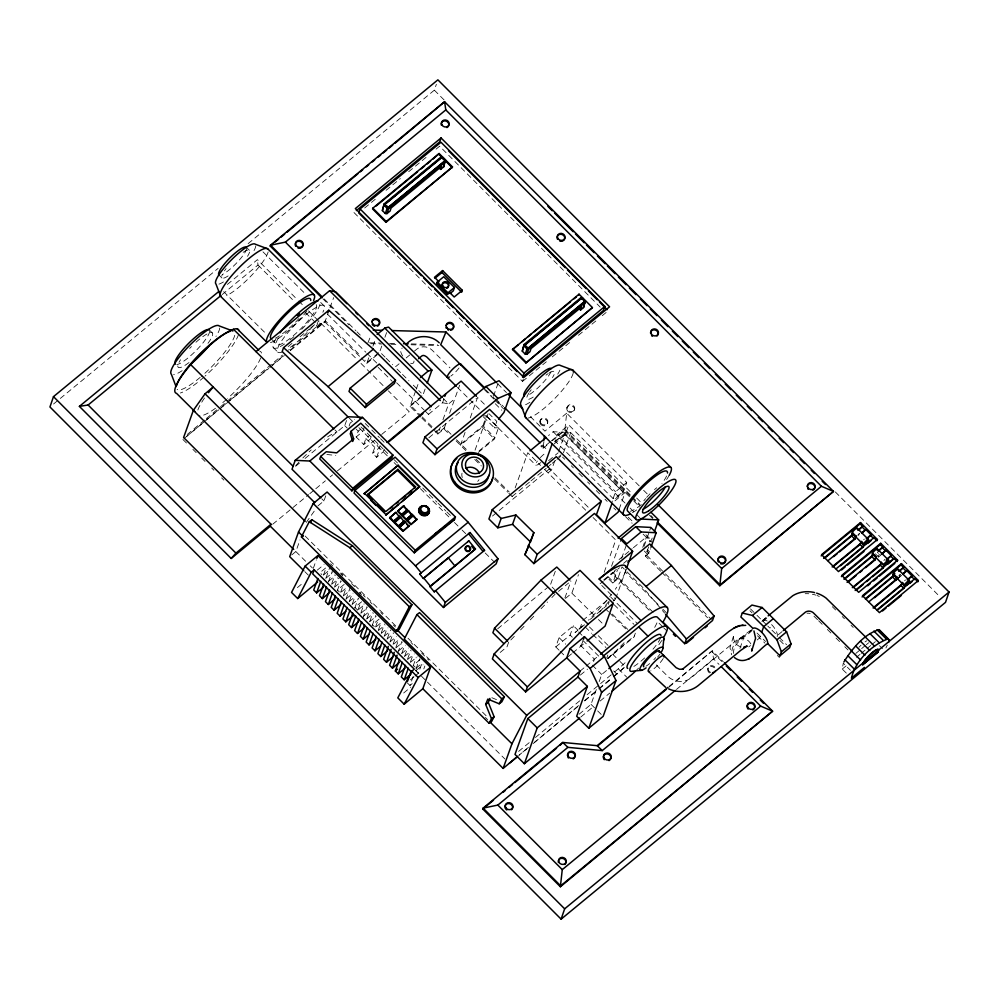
<?xml version="1.0" encoding="UTF-8"?>
<svg xmlns="http://www.w3.org/2000/svg" width="999" height="999" viewBox="0 0 999 999"><rect width="100%" height="100%" fill="white"/><g stroke="black" fill="none" stroke-linecap="round" stroke-linejoin="round"><path stroke-width="0.75" stroke-dasharray="5 3.75" d="M543.906 441.546L543.031 448.364L540.846 446.178M639.235 485.889L566.683 413.186L564.797 430.419L549.9 442.694M777.21 636.613L777.397 635.114A11.076 4.508 50.4 0 0 773.176 626.336L771.253 624.2L769.929 628.184M846.328 673.114L842.257 669.068L843.281 663.186L850.411 670.267M319.318 324.875L318.856 326.211L316.621 322.202L321.578 323.938L318.219 325.324L288.449 350.137M248.152 243.619L434.353 90.172L436.376 84.266M353.983 212.537L522.514 381.406L523.414 378.758M539.997 421.141L540.309 420.242M547.39 423.526L547.702 422.614M566.933 407.854L567.245 406.955M574.238 410.139A3.884 3.472 18.9 0 0 570.991 404.632A3.884 3.472 18.9 0 0 567.582 409.64A3.884 3.472 18.9 0 0 574.238 410.139L574.637 409.328M668.831 687.275L712.324 650.786L723.288 661.763M707.866 668.855L708.179 667.944M858.628 535.452L859.34 533.379M875.324 553.796L878.546 557.017L879.457 554.358L877.309 552.21M884.789 559.365L884.527 559.84A3.571 0.774 -44.9 0 1 883.89 560.514M899.437 577.497L900.274 574.425L896.79 577.285M290.322 350.599L324.925 321.953L327.934 313.549M330.007 307.754L333.641 297.615M291.745 554.944L295.854 551.548L300.025 539.897M361.251 357.992L366.745 363.449L369.268 356.431M372.939 346.166L375.037 340.309M305.07 458.441L344.717 425.624L346.541 420.542M349.113 426.061L350.149 423.151L354.558 419.505M317.969 505.856L323.938 500.924L325.749 495.841M381.793 346.016L379.707 351.835L385.127 357.217M384.927 337.275L387.013 331.443M371.216 436.638L370.354 439.036L363.748 444.505L356.156 436.975L358.229 431.181L362.637 427.522M313.274 568.419L316.346 559.84M364.323 427.147L362.774 431.506L356.156 436.975M363.748 444.505L365.884 438.511L369.193 435.776M323.439 575.199L326.024 567.969M326.049 577.784L330.194 566.233M384.165 449.263L383.254 451.823L376.635 457.305L372.627 453.321L374.775 447.34L378.084 444.592M328.409 582.092L333.067 569.08M380.107 445.454L379.245 447.852L372.627 453.321M376.635 457.305L379.82 448.414M331.805 583.503L334.915 574.837M334.69 586.363L337.787 577.684M337.25 590.859L340.871 580.744M340.647 592.27L343.231 585.039M420.766 417.058L410.077 406.456L415.746 390.634M416.271 389.173L419.942 378.908M343.531 595.129L346.116 587.899M345.891 599.425L350.537 586.425M425.124 389.011L423.039 394.842L418.706 390.534M349.488 601.048L352.073 593.818M352.36 603.896L354.945 596.678M354.732 608.204L358.354 598.089M358.866 596.64L360.414 592.307M358.117 609.615L360.701 602.385M425.199 411.113L428.484 414.385L430.319 409.253M361.001 612.474L364.111 603.796M362.849 618.219L366.983 606.655M428.484 414.385L442.545 402.747L443.906 398.938M366.958 618.381L369.543 611.163M369.842 621.241L372.939 612.562M421.84 418.106L437.862 434.016L440.347 427.06M442.944 419.817L448.638 403.883L454.795 398.788M372.202 625.536L375.824 615.421M437.862 434.016L444.006 428.921L446.516 421.928M449.612 413.249L459.652 385.202M375.599 626.947L378.184 619.73M378.471 629.807L381.069 622.589M381.356 632.667L384.453 623.988M384.44 635.726L387.025 628.496M387.312 638.573L390.422 629.907M390.197 641.433L393.294 632.767M465.072 432.405L460.477 445.254L482.417 427.097L486.451 415.809L482.38 415.896M470.279 417.844L477.572 397.452L485.239 405.07M393.069 644.293L395.654 637.062M395.954 647.152L398.539 639.922M397.789 652.896L401.935 641.333M493.469 396.216L498.002 383.541M401.91 653.059L404.495 645.841M475.037 450.187L488.061 413.786M404.782 655.918L407.367 648.688M407.667 658.778L410.776 650.099M410.552 661.625L413.136 654.407M413.111 666.133L416.208 657.467M478.296 452.435L494.468 439.048L498.501 427.772L486.451 415.809M407.068 682.629L409.952 685.476L413.574 675.361M415.984 668.993L419.605 658.878M414.972 676.098L418.356 673.289L421.978 663.174M423.813 668.918L424.85 666.033M508.803 493.219L512.112 496.491L512.537 495.292M515.159 487.949L527.772 452.734L540.596 465.459M555.132 441.046L565.297 434.602L623.276 492.132L613.111 498.563L555.132 441.046L557.579 434.203L568.756 424.962L626.723 482.492L623.226 492.257L612.05 501.51M492.482 516.046L549.512 468.843L548.076 472.877L551.51 470.042L554.857 460.676M558.691 451.361L565.272 432.967L629.445 496.665M554.083 443.981L565.247 434.74L568.756 424.962M563.436 452.859L570.691 432.604L553.146 431.73L548.526 435.539M508.666 642.207L507.03 646.79L498.026 654.245M555.282 571.266L550.287 585.252L554.632 589.572M564.922 597.889L570.928 581.093M565.484 598.401L571.853 593.131L578.471 574.637M559.065 650.187L555.769 646.915L559.09 637.637L573.438 625.749L577.834 630.119M613.111 498.563L615.559 491.733L626.723 482.492M555.769 646.915L570.117 635.039L573.438 625.749M619.093 509.378L625.162 492.407L613.236 502.285M579.72 629.083L582.317 621.84M613.136 601.086L615.521 599.113L600.087 583.791L600.524 582.592M604.195 572.315L615.746 540.034L593.019 517.482M581.118 645.953L583.491 639.323M611.538 566.233L621.465 538.473M653.084 612.3L612.812 572.34L612.35 573.651L649.35 610.364M618.169 577.647L613.224 581.768L607.879 576.46L607.417 577.722L612.774 583.041L617.407 570.079M621.59 558.391L626.823 543.781M608.254 604.432L609.24 601.673M626.236 569.168L615.958 597.902L613.623 599.85M593.606 661.588L594.467 659.19L578.921 643.768M642.732 547.402L646.515 536.85L651.872 542.157M644.068 546.291L649.263 531.78M649.775 530.319L650.824 527.422M606.793 657.904L607.829 655.007M579.07 714.248L591.033 704.345L597.14 687.287M599.175 681.605L601.723 674.487L607.654 669.58M660.664 571.203L645.379 556.043L648.763 546.578M649.313 541.92L651.423 540.172L652.971 535.826M645.379 556.043L648.863 553.171L650.461 548.701M635.339 633.191L633.953 637.075L608.279 658.316M739.947 648.376L742.919 640.072A16.871 3.621 -45.2 0 0 733.653 642.594L691.083 677.834A16.896 15.01 19.7 0 1 667.469 676.048L655.756 664.422M760.264 636.238L759.665 637.911L756.218 640.759M779.957 655.781L779.357 657.454L777.322 655.431M498.501 427.772L494.418 427.847L496.828 421.428L489.16 413.811M367.932 342.769L370.854 335.726M885.926 647.939L887.287 645.129M306.281 522.415L315.272 509.677M761.862 621.378L767.195 616.558M859.252 533.628L859.065 533.853A3.571 0.774 -44.9 0 1 857.766 535.152M879.457 554.358L879.27 554.582A3.571 0.774 -44.9 0 1 877.959 555.881M900.186 574.675L899.999 574.9A3.571 0.774 -44.9 0 1 899.362 575.574M905.431 579.932L905.256 580.157A3.571 0.774 -44.9 0 1 904.619 580.831M295.841 465.596L298.838 462.225M510.826 639.972L515.147 635.514M520.541 629.932L525.949 624.35M530.269 619.88L535.664 614.298M541.058 608.716L547.539 602.022M551.86 597.552L555.094 594.205M619.967 661.438L625.249 666.683L613.361 677.185M607.941 658.366L615.484 651.36A63.087 13.524 -45.2 0 0 626.361 640.259M614.76 671.827L622.602 665.072A49.238 10.552 -45.2 0 0 626.972 660.951M782.092 631.568L777.347 635.539L767.769 626.036M187.213 434.49L205.082 419.605M206.269 418.618L219.368 407.704M220.567 406.705L282.492 355.095M186.501 436.513L205.557 420.629M206.743 419.63L221.041 407.717M222.24 406.73L228.197 401.76M229.383 400.774L271.079 366.021M272.265 365.035L282.992 356.094M290.135 350.137L325.349 320.804L360.564 355.744M378.571 352.797L367.17 362.3L364.96 360.115M421.903 395.791L410.502 405.294L421.178 415.896M460.901 444.056L482.917 425.711L494.955 437.662L478.746 451.173M558.703 456.805L561.076 454.832M603.671 579.957L612.812 572.34M614.01 571.341L616.408 569.343M623.588 563.361L627.172 560.364M590.322 619.268L606.63 605.669M607.317 658.478L634.353 635.951M528.409 747.389L518.843 755.369L528.421 747.489M534.39 742.407L578.621 705.544M584.602 700.561L597.752 689.61M598.95 688.611L612.1 677.647M613.299 676.648L625.249 666.683M752.684 628.721C746.503 636.638 731.305 640.621 731.892 652.734M762.362 620.679L767.02 616.808M288.124 346.603L294.081 341.67M300.037 336.75L309.553 328.871M310.751 327.884L319.081 320.979M184.116 438.499L203.209 422.702M204.408 421.715L218.719 409.865M219.917 408.878L268.843 368.381M270.042 367.395L284.353 355.532M366.745 363.449L378.122 354.046M395.579 366.708L399.113 363.786M406.193 357.929L409.727 354.995M414.448 351.086L416.808 349.138A11.064 9.828 19.7 0 1 432.267 350.299L449.962 367.869M295.604 466.283L300.337 462.362M410.077 406.456L421.453 397.04M428.846 437.799L476.386 398.439M317.257 570.142L324.076 564.51M297.377 587.612L302.048 583.753M325.587 568.006L319.942 572.677L321.865 574.575M323.951 574.6L331.843 568.056M325.699 578.384L332.467 572.789M328.584 581.243L335.352 575.636M331.668 584.303L340.684 576.835M334.54 587.15L341.308 581.555M344.193 584.415L337.425 590.009L339.335 591.92M341.421 591.932L345.941 588.199M343.381 595.928L350.149 590.322M346.253 598.776L353.022 593.181M349.138 601.635L354.782 596.977M352.01 604.495L358.778 598.888M554.532 441.858L565.272 432.967M361.663 601.748L354.895 607.355L357.767 610.202M358.903 609.278L364.535 604.607M360.851 613.261L367.62 607.667M548.638 460.676L558.179 452.772M363.736 616.121L370.504 610.514M512.112 496.491L529.807 481.843M530.993 480.869L546.341 468.169M547.514 467.182L551.061 464.26M552.235 463.274L555.781 460.352M556.955 459.365L561.675 455.469M366.608 618.98L373.376 613.374M369.493 621.84L376.261 616.233M379.133 619.093L372.365 624.687L374.288 626.598M376.373 626.61L382.018 621.952M378.334 630.606L385.102 624.999M381.206 633.466L387.974 627.859M384.091 636.326L390.859 630.719M386.963 639.173L393.731 633.578M389.847 642.032L396.615 636.438M393.843 643.955L399.488 639.285M395.804 647.951L402.572 642.345M398.676 650.799L405.444 645.204M401.561 653.658L408.329 648.064M404.433 656.518L411.201 650.911M407.517 659.577L414.285 653.97M410.402 662.424L417.17 656.83M420.042 659.69L413.274 665.284L415.197 667.195M416.158 668.144L421.79 663.473M416.221 670.404L423.039 664.772M410.452 679.832L413.836 677.022M409.952 685.476L412.2 683.616M403.683 692.994L410.739 687.15M497.677 628.796L547.889 587.237M558.491 591.396L568.668 582.966M619.068 559.565L623.838 555.619M625.037 554.62L632.192 548.701M633.391 547.714L646.515 536.85M600.087 583.791L603.234 581.193M604.283 580.332L619.505 567.719M612.774 583.041L617.694 578.958L622.027 566.858L643.743 588.399L664.597 613.086M582.829 620.391L607.33 600.112M584.565 624.737L575.037 632.629L583.329 625.087L591.608 633.304M567.956 656.842L571.553 653.87M572.739 652.884L585.913 641.982M580.107 671.078L584.89 667.107M586.088 666.121L599.238 655.232M580.357 675.074L587.537 669.13M518.593 751.423L529.42 742.469M535.427 737.487L581.106 699.687M587.112 694.717L613.561 672.827M533.216 743.531L578.671 705.906M584.652 700.961L597.814 690.059M599.013 689.073L612.175 678.184M580.881 716.97L594.105 706.018M600.112 701.048L609.727 693.094M750.661 630.244L738.074 639.76L741.083 638.286L739.672 638.885M752.097 630.406C745.941 637.125 732.642 642.32 733.641 653.383M762.886 621.465L768.681 616.67M855.806 653.433L860.476 649.55M861.65 648.588L865.159 645.679M866.333 644.717L868.668 642.769M842.257 669.068L846.99 665.147M856.455 657.317L860.002 654.37M861.188 653.396L865.921 649.475M867.107 648.501L870.653 645.554M871.84 644.58L875.386 641.645M53.559 403.996L218.119 268.369M227.347 284.44L257.417 259.653L297.652 299.962M222.103 294.58L257.992 265.01L257.417 259.653M364.66 208.004L377.759 197.215M386.076 190.347L400.362 178.584M408.691 171.716L427.722 156.031M436.051 149.163L439.622 146.216L600.187 307.105M272.702 524.238L308.629 494.63M309.827 493.643L314.61 489.697M315.809 488.711L325.387 480.819M330.182 476.873L332.58 474.9M337.362 470.941L374.475 440.359M381.668 434.44L409.203 411.738L388.399 390.884M522.514 381.406L546.316 361.788M552.272 356.88L570.129 342.17M578.458 335.302L597.502 319.605M602.272 315.672L608.216 310.776M566.683 413.186L544.917 431.131L528.421 414.61M550.199 441.833L543.319 447.502L541.133 445.317M551.348 440.896L565.097 429.558L631.043 495.654M543.031 448.364L548.751 443.643M669.143 686.363L712.324 650.786L713.523 658.89L719.005 664.385M676.435 689.46L713.523 658.89M878.546 557.017L880.931 555.057M899.275 577.335L901.66 575.374M739.135 638.973C744.218 637.35 749.862 639.984 751.847 646.266M369.48 342.819L380.319 343.094M389.61 343.344L397.352 343.544M411.288 343.906L437.612 344.605M370.729 343.718L381.568 344.006M390.859 344.243L397.053 344.405M410.989 344.767L438.861 345.504M326.873 454.495L335.801 455.444M442.545 402.747L448.638 403.883L443.106 398.389M741.183 646.952C735.689 645.729 732.217 639.397 733.903 634.777L729.982 647.614L731.605 654.795M491.858 697.714L498.976 700.636M879.457 645.691L882.517 648.726M832.317 606.693L835.626 609.977M842.232 616.533L844.43 618.718M851.048 625.287L853.246 627.472M817.544 619.717L812.324 614.647A6.194 5.495 19.7 0 0 811.663 614.198M818.631 620.804L822.976 625.124M827.334 629.445L831.692 633.766M836.038 638.086L840.396 642.407M844.754 646.728L848.014 649.962M750.536 608.94L755.918 614.273M756.992 615.347L766.683 624.962M779.395 637.574L786.563 644.68M570.691 432.604L632.28 493.718M636.675 498.076L642.17 503.533M749.912 610.689L752.06 612.824M779.794 640.347L784.902 645.416M633.741 500.911L640.159 507.292M565.247 434.74L623.226 492.257M557.579 434.203L615.559 491.733M757.017 633.016L765.571 641.508M553.146 431.73L625.724 503.746M630.119 508.116L641.121 519.03M757.504 635.764L764.959 643.169M628.321 517.245L632.729 521.615M645.916 534.715L651.423 540.172M625.549 516.683L632.142 523.239M643.144 534.153L650.836 541.783M562.537 457.092L564.722 459.253M571.253 465.746L573.426 467.907M578.871 473.301L583.229 477.622M587.587 481.955L589.76 484.115M596.303 490.596L599.562 493.843M605.007 499.238L607.192 501.398M613.723 507.892L615.896 510.052M495.841 398.963L503.583 406.643M542.245 445.005L546.665 449.388M647.277 549.487L649.412 551.61L645.928 554.52L711.4 619.48M646.715 551.048L648.863 553.171M644.318 551.073L647.539 554.27M495.242 403.708L501.81 410.227M661.75 572.29L707.579 617.769M547.202 465.771L551.51 470.042M547.34 466.683L588.985 508.004M544.867 469.705L586.45 510.951M457.417 387.4L468.469 398.364M469.567 399.463L479.508 409.328M486.138 415.909L535.851 465.234M483.466 416.983L494.418 427.847M482.417 427.097L494.468 439.048M625.936 569.455A47.59 10.202 -45.2 0 1 625.262 571.915L661.663 608.029M662.762 609.128L667.17 613.511M662.649 626.76L657.429 621.578A49.238 10.552 -45.2 0 1 654.52 627.659M663.698 627.797L666.82 630.906M386.213 358.291L392.707 364.735M397.04 369.043L401.373 373.339M402.46 374.413L408.966 380.869M413.299 385.164L417.632 389.46M324.25 305.969L319.905 301.661A32.78 7.03 -45.2 0 1 300.025 331.006M451.024 434.253L444.443 427.709L438.274 432.854L436.138 430.731M456.518 439.697L467.482 450.574M476.248 459.278L479.557 462.549M494.942 477.834L509.24 492.007M444.006 428.921L449.5 434.365M456.081 440.896L465.946 450.686M474.725 459.39L481.318 465.946M494.517 479.033L507.704 492.132M327.41 314.086L365.871 352.247M366.97 353.334L376.848 363.149M396.628 382.767L424.1 410.027M262.987 251.86L305.856 294.393M610.839 597.215L637.312 623.488M378.122 367.332L392.22 381.318M614.148 604.682L634.003 624.387M422.252 416.958L435.064 429.67M324.925 321.953L360.152 356.905M246.303 247.252L249.338 250.262M612.287 614.06L627.734 629.382M606.368 609.702L608.578 611.888M609.677 612.986L627.335 630.506M571.853 593.131L594.018 615.109M598.438 619.517L602.872 623.913M589.46 626.96L593.868 631.343M598.276 635.714L610.414 647.764M592.707 634.39L605.956 647.539M612.574 654.108L618.918 660.401M618.369 668.843L626.71 677.135M218.893 274.975L221.928 277.984M578.683 631.98L581.992 635.264M365.234 423.514L370.704 428.946M371.79 430.032L379.445 437.624M380.544 438.711L384.915 443.044M582.754 640.284L599.3 656.705M613.648 670.941L616.957 674.225M360.964 426.898L373.151 438.986M374.263 440.084L383.117 448.876M384.228 449.975L389.772 455.469M394.193 459.727L397.49 462.987M422.702 488.012L428.184 493.444M429.283 494.542L436.95 502.147M438.049 503.246L445.729 510.851M446.828 511.95L452.31 517.382M570.117 635.039L572.315 637.225M223.664 291.646L266.521 334.178M271.903 339.523L276.873 344.455M349.2 418.032L353.596 422.39M358.903 427.659L388.599 457.117M394.093 462.574L396.278 464.747M420.429 488.711L450.074 518.119M454.47 522.477L461.051 529.02M462.15 530.107L467.632 535.551M485.202 552.984L495.079 562.787M365.884 438.511L374.775 447.34M356.206 429.17L358.229 431.181M273.177 347.465L277.522 351.773M592.32 665.172L601.723 674.487M559.09 637.637L565.684 644.18M344.717 425.624L347.24 428.121M560.164 651.286L565.659 656.743M334.815 429.832L337.013 432.005A44.593 9.565 -45.2 0 0 324.4 439.11M591.033 704.345L596.54 709.814M597.652 710.901L603.159 716.37M209.241 329.87L212.275 332.879M321.728 498.738L323.938 500.924M305.132 536.051L395.866 626.073M407.992 638.211L488.436 718.031M340.884 572.927L342.944 574.962M351.573 583.528L354.657 586.588M363.299 595.154L365.209 597.065M370.08 601.898L372.127 603.933M380.769 612.499L382.692 614.41M393.444 625.074L395.367 626.985M410.914 642.419L412.837 644.33M421.678 653.096L424.563 655.956M427.435 658.803L428.708 660.077M330.582 563.823L332.804 566.008M340.547 573.701L342.757 575.886M359.34 592.357L361.551 594.542M485.414 717.444L487.624 719.642M182.917 439.498L187.35 443.881M192.882 449.375L196.191 452.659M201.723 458.154L205.045 461.451M211.688 468.032L213.898 470.229M221.641 477.909L223.851 480.107M295.854 551.548L305.806 561.426M310.227 565.821L312.437 568.006M415.284 670.067L426.348 681.031M427.447 682.13L504.857 758.953M415.472 670.429L418.356 673.289M304.807 571.64L310.202 576.985M434.353 90.172L444.268 100.1M835.351 491.97L940.009 596.84M643.631 490.297L649.125 495.804M632.142 496.753L639.847 504.458M650.836 515.472L653.034 517.682M564.797 430.419L630.756 496.515M631.855 497.614L639.547 505.319M649.437 515.234L652.734 518.543M497.639 383.766L506.431 392.582M485.464 389.523L492.007 396.091M493.106 397.19L496.378 400.462M497.477 401.561L502.934 407.03M484.078 389.298L493.906 399.138M494.992 400.237L503.721 408.991M712.012 651.685L722.976 662.662M324.151 298.913L355.894 330.719M356.98 331.805L360.264 335.102M322.764 298.676L349.026 325M298.738 301.061L303.097 305.419M308.529 310.864L356.631 359.053M361.014 363.449L387.3 389.785M257.992 265.01L294.767 301.86M305.582 312.699L318.219 325.324L317.545 327.297L316.221 324.925M660.601 637.812A23.601 5.057 -45.2 0 1 651.098 651.36M644.642 657.916A23.601 5.057 -45.2 0 1 632.442 667.245M549.138 373.002A19.356 4.146 -45.2 0 1 552.472 377.597M533.216 397.065A19.356 4.146 -45.2 0 1 528.896 393.094M529.582 392.045A19.356 4.146 -45.2 0 1 531.218 389.797M545.978 375.162A19.356 4.146 -45.2 0 1 548.139 373.626M643.806 500.836A18.407 3.946 -45.2 0 1 645.641 498.576M646.64 497.415A18.407 3.946 -45.2 0 1 652.472 491.433M654.482 489.622A18.407 3.946 -45.2 0 1 656.743 487.749M479.021 479.67A9.178 8.154 19.7 0 1 477.697 481.368M462.3 477.51A9.178 8.154 19.7 0 1 462 473.226M540.884 462.525A9.466 2.035 -45.2 0 1 537.337 461.126M540.322 457.604A9.466 2.035 -45.2 0 1 546.977 452.097M260.677 357.942A44.593 9.565 -45.2 0 1 227.647 398.389M226.598 399.325A44.593 9.565 -45.2 0 1 219.98 404.87M215.509 408.254A44.593 9.565 -45.2 0 1 199.113 415.734M197.864 410.027A44.593 9.565 -45.2 0 1 205.082 397.215M259.777 351.236A44.593 9.565 -45.2 0 1 261.501 353.059M282.392 351.923A32.78 7.03 -45.2 0 1 297.402 322.427A32.78 7.03 -45.2 0 1 322.852 312.262M313.037 326.061A32.78 7.03 -45.2 0 1 288.886 348.289M661.713 640.559A49.238 10.552 -45.2 0 1 657.579 646.465M638.536 668.144A49.238 10.552 -45.2 0 1 636.375 670.267M655.694 657.617A11.076 2.373 -45.2 0 1 653.808 659.715M649.675 663.573A11.076 2.373 -45.2 0 1 646.016 666.158M663.224 658.503A11.076 2.373 -45.2 0 1 650.761 670.878M659.889 654.183A15.984 3.422 -45.2 0 1 657.592 657.092M299.001 318.469A27.972 5.994 -45.2 0 1 295.005 322.702M292.932 324.762A27.972 5.994 -45.2 0 1 275.761 337.899M316.208 304.67A27.972 5.994 -45.2 0 1 293.107 335.914A27.972 5.994 -45.2 0 1 279.508 335.751M268.132 251.935A33.454 7.18 -45.2 0 1 251.548 275.399A33.454 7.18 -45.2 0 1 226.486 295.667M255.769 245.954A27.972 5.994 -45.2 0 1 252.66 252.922M223.414 281.968A27.972 5.994 -45.2 0 1 218.669 284.203M234.753 335.289A40.659 8.716 -45.2 0 1 201.236 376.486M200.15 377.41A40.659 8.716 -45.2 0 1 177.11 389.348M762.562 620.391A11.076 4.508 50.4 0 1 767.182 621.028M219.73 328.022A33.991 7.293 -45.2 0 1 215.959 336.476M182.168 370.666A33.991 7.293 -45.2 0 1 173.576 374.712M306.93 310.951A33.454 7.18 -45.2 0 1 269.231 342.882M293.856 336.713A32.78 7.03 -45.2 0 1 289.023 340.709M284.54 343.981A32.78 7.03 -45.2 0 1 276.686 337.525M243.144 252.322A19.493 4.183 -45.2 0 1 247.502 256.318M228.122 275.924A19.493 4.183 -45.2 0 1 222.228 274.713M224.463 270.866A19.493 4.183 -45.2 0 1 226.111 268.606M413.998 361.014A9.466 3.846 50.4 0 1 409.303 362.612M402.734 356.106A9.466 3.846 50.4 0 1 402.31 348.102M195.966 342.245A24.188 5.182 -45.2 0 1 211.426 332.542A24.188 5.182 -45.2 0 1 207.892 343.444M188.998 362.562A24.188 5.182 -45.2 0 1 180.532 359.765M189.685 348.389A24.188 5.182 -45.2 0 1 191.433 346.578M750.474 645.504A19.193 4.121 -45.2 0 1 748.738 646.902M550.961 371.828A19.356 4.146 -45.2 0 1 527.397 395.666M238.499 334.59A44.593 9.565 -45.2 0 1 205.12 376.036M204.071 376.973A44.593 9.565 -45.2 0 1 180.369 393.007M302.859 457.954A44.593 9.565 -45.2 0 1 311.201 449.925M573.176 373.164A33.454 7.18 -45.2 0 1 553.533 399.75A33.454 7.18 -45.2 0 1 527.909 418.106M669.23 475.274A33.454 7.18 -45.2 0 1 665.446 481.143M636.65 509.94A33.454 7.18 -45.2 0 1 631.905 513.024M666.583 475.999A27.972 5.994 -45.2 0 1 661.95 483.516M641.346 504.657A27.972 5.994 -45.2 0 1 630.369 511.276M559.927 370.154A27.972 5.994 -45.2 0 1 557.717 374.15M529.907 402.285A27.972 5.994 -45.2 0 1 522.827 405.619M459.016 367.994A9.466 2.035 -45.2 0 1 450.824 376.111M209.653 331.368A24.188 5.182 -45.2 0 1 196.054 350.587A24.188 5.182 -45.2 0 1 176.786 364.61M625.262 571.915A63.087 13.524 -45.2 0 1 615.309 589.26M611.388 594.517A63.087 13.524 -45.2 0 1 609.69 596.69M607.005 599.987A63.087 13.524 -45.2 0 1 588.461 620.179M608.666 601.635A63.087 13.524 -45.2 0 1 598.776 612.887M858.965 647.277A11.076 2.373 -45.2 0 1 861.013 645.242M865.047 641.907A11.076 2.373 -45.2 0 1 866.757 640.821M246.641 248.464A19.493 4.183 -45.2 0 1 237.45 262.113A19.493 4.183 -45.2 0 1 222.278 274.525M805.182 593.706A27.86 24.738 19.7 0 1 808.778 593.756M812.362 594.243A27.86 24.738 19.7 0 1 815.883 595.142M817.045 595.541A27.86 24.738 19.7 0 1 819.292 596.453M807.03 613.286A6.194 5.495 19.7 0 1 810.201 613.523M710.838 672.452A3.884 3.472 18.9 0 1 709.203 666.458A3.884 3.472 18.9 0 1 715.609 668.518M709.602 672.939A3.884 3.472 18.9 0 1 708.553 667.682A3.884 3.472 18.9 0 1 714.322 667.769M864.322 539.11A3.571 0.774 -44.9 0 1 863.685 539.785M540.646 422.927A3.884 3.472 18.9 0 0 547.302 423.439A3.884 3.472 18.9 0 0 544.055 417.919A3.884 3.472 18.9 0 0 540.646 422.927M540.334 423.838A3.884 3.472 18.9 0 0 546.99 424.338A3.884 3.472 18.9 0 0 543.743 418.831A3.884 3.472 18.9 0 0 540.334 423.838M567.27 410.552A3.884 3.472 18.9 0 0 573.926 411.051A3.884 3.472 18.9 0 0 570.679 405.544A3.884 3.472 18.9 0 0 567.27 410.552"/><path stroke-width="1.5" d="M440.621 169.393L441.695 166.259L391.133 207.942L390.06 211.076L386.95 213.624L385.339 213.511L382.38 210.539L384.178 203.858L440.909 157.118L442.644 157.243L445.492 160.102L443.681 166.883L440.621 169.393L438.798 167.57M382.38 210.539L384.178 203.858M385.139 205.045L385.264 203.971L441.408 157.705L444.617 160.065L444.493 161.239L388.349 207.505L385.139 205.045L388.461 207.18L444.493 161.239M443.681 166.883L443.706 165.297M578.721 308.216L580.544 310.04L581.618 306.893L531.043 348.576L529.97 351.71L526.873 354.27L525.249 354.146L522.29 351.173L524.1 344.505L580.819 297.752L582.554 297.889M522.29 351.173L524.1 344.505M525.049 345.679L525.174 344.618L581.331 298.339L584.54 300.699L584.415 301.873L528.259 348.151L525.049 345.679L525.174 344.618M580.544 310.04L583.591 307.517L583.616 305.944M584.415 301.873L584.54 300.699M583.591 307.517L585.402 300.736L584.065 304.633M752.085 648.813L751.673 651.098L755.594 638.274L753.958 630.968M544.043 440.059L544.48 435.601M560.377 886.737L772.614 711.188L760.651 706.118L562.262 869.63L560.377 886.737L482.804 809.015L483.116 808.116L562.799 742.444L597.177 745.679L602.26 750.586L675.237 690.446M719.792 585.726L833.491 491.408L821.428 486.288L721.678 568.493L719.792 585.726L657.142 522.952M662.899 648.001L663.848 638.411M767.694 643.618L767.756 643.094A11.076 4.508 50.4 0 0 763.548 634.315L761.613 632.18A11.076 4.508 50.4 0 0 752.934 628.371L740.871 616.995L742.294 613.024L751.935 605.044L762.1 607.492L786.613 631.818L791.021 643.843L789.622 647.727L779.957 655.781L767.694 643.618C758.503 649.55 747.115 667.532 734.477 657.592M863.411 662.412L862.749 664.585L878.034 652.06L878.158 649.325A11.076 2.373 -45.2 0 0 871.24 653.396A11.076 2.373 -45.2 0 0 863.473 662.3L862.824 664.66L878.034 652.072L878.708 650.024A11.076 2.373 -45.2 0 0 871.428 653.583A11.076 2.373 -45.2 0 0 862.949 663.948L862.824 664.66M888.648 642.332L889.06 639.959L888.223 638.773L879.045 629.67C863.698 634.29 852.135 648.801 843.83 662.05M53.484 396.64L49.95 406.968L561.113 919.155L945.516 602.36L949.05 592.032L437.887 79.845L53.484 396.64L564.647 908.828L561.113 919.155M321.666 297.577L270.23 246.041L270.529 245.18L444.592 101.736L833.491 491.408L720.092 584.865L657.429 522.09M604.845 306.443L523.938 373.127L522.577 377.085L603.483 310.414L604.845 306.443L440.984 142.258L360.077 208.941L358.716 212.899L410.402 264.698M372.839 208.142L372.59 208.891L385.976 222.315L452.51 166.945L439.123 153.521L372.839 208.142L386.238 221.566L385.976 222.315M218.931 291.383L79.396 406.381L231.181 558.466L270.317 526.211L270.991 524.225L183.604 437.512L193.344 410.364L205.045 393.793L213.249 387.013L211.338 389.16A44.593 9.565 -45.2 0 0 208.491 392.682M385.264 203.971L441.408 157.705M385.339 213.511L387.113 208.304L384.153 205.344M386.95 213.624L388.736 208.429L445.467 161.676M441.046 137.937L355.344 208.579L523.863 377.447L609.577 306.805L441.046 137.937L439.685 141.908L356.368 210.577M432.942 159.141L439.123 153.521M444.155 163.998L445.492 160.102M436.75 283.566L438.961 281.755L434.49 277.285L442.619 270.592L462.312 290.322L454.183 297.015L449.675 292.495L447.465 294.305L436.75 283.566L437.262 282.08L443.731 276.748L454.458 287.487L453.296 290.871L450.087 293.519M435.002 278.234L441.97 272.49L442.619 270.592M447.465 294.305L447.977 292.819L454.458 287.487M462.312 290.322L461.663 292.22L441.97 272.49M512.499 349.525L579.033 294.168L592.432 307.58L525.899 362.949L512.499 349.525L518.419 344.655M525.249 354.146L527.035 348.938L524.075 345.979M527.447 348.089L525.174 345.354M528.259 348.151L584.527 301.548M526.873 354.27L528.658 349.063L585.377 302.31M525.899 362.949L592.432 307.58M578.783 294.905L579.033 294.168M525.062 344.942L581.331 298.339M584.427 301.024L582.255 298.414M824.55 558.266L851.648 535.926L852.646 533.016L855.868 536.238L854.869 539.16L839.547 551.785M821.153 555.906L860.077 523.826L860.514 522.577L877.409 539.497L876.972 540.746L873.9 537.662L836.151 568.768M858.715 530.107L862.587 526.323L860.077 523.826M833.016 566.758L860.114 544.418L861.113 541.495L863.96 544.355L862.961 547.265L840.584 565.721M861.925 533.341L865.796 529.545L871.053 534.815L867.182 538.598M866.732 543.568L867.444 541.495L863.96 544.355M873.9 537.662L873.613 538.498L870.766 535.639M844.754 578.995L871.852 556.668L872.851 553.746L876.073 556.967L875.074 559.89L865.646 567.657M841.358 576.635L880.281 544.555L880.706 543.306L897.601 560.227L897.177 561.475L894.093 558.391L855.169 590.471M878.908 550.849L882.779 547.052L880.281 544.555M853.221 587.487L880.319 565.147L881.318 562.237M882.129 554.07L886.001 550.274L891.245 555.544L886.188 560.314M872.564 576.735L883.166 568.006L884.165 565.084L887.636 562.225L886.925 564.298M887.836 564.148L894.093 558.391M892.582 576.985L893.581 574.063L896.79 577.285L895.803 580.207L892.582 576.985L865.484 599.313M862.087 596.952L901.011 564.872L901.435 563.623L918.331 580.544L917.906 581.793L914.822 578.708L877.085 609.827M899.637 571.166L903.508 567.37L901.011 564.872M873.95 607.804L901.048 585.464L902.047 582.554L904.894 585.402L903.895 588.324L877.971 609.677M902.859 574.388L906.73 570.591L911.975 575.861L908.103 579.645M907.654 584.615L908.366 582.542L904.894 585.402M914.822 578.708L914.547 579.545L911.687 576.685M431.243 406.693L373.301 349.188L328.796 310.239L283.554 347.677L282.18 351.523L348.102 416.945M327.872 312.799L328.796 310.239M303.733 570.566L289.698 556.643L298.514 531.992L313.249 503.508L327.11 492.032L443.481 607.492L496.178 563.873L498.002 558.766L468.169 522.24L362.5 417.382L347.902 416.733L295.192 460.352L292.02 469.243L320.629 497.639M353.646 438.861L336.725 452.859L326.298 451.748L320.691 456.393L319.767 458.978L351.898 490.846L391.983 457.667L392.907 455.082L360.789 423.201L351.186 431.156L350.262 433.741L352.722 441.446L353.646 438.861L351.186 431.156M350.174 388.149L349.001 391.433L365.272 407.567L394.38 383.466L395.554 380.182L379.295 364.048L350.174 388.149L366.446 404.283L365.272 407.567M316.858 558.404L317.882 555.544L430.507 667.307L422.827 688.748L404.17 704.195L397.802 697.864L411.775 671.216L414.285 669.13L314.185 569.805L311.263 572.215L297.702 598.538L291.546 592.432L305.107 566.121L317.882 555.544M314.185 569.805L312.724 573.901L411.725 672.14M317.882 578.458L313.736 590.009L316.621 592.869L323.389 587.262M351.898 490.846L352.822 488.261L392.907 455.082M316.621 592.869L320.754 581.306M354.932 490.409L354.008 492.994L414.31 552.822L454.495 519.555L455.419 516.97L395.117 457.142L354.932 490.409L415.234 550.237L414.31 552.822M323.639 584.165L319.493 595.729L322.377 598.588L329.146 592.981M322.377 598.588L326.511 587.025M329.595 590.084L325.462 601.648L328.334 604.495L335.102 598.901M398.139 465.222L364.16 493.756L398.139 465.222L419.692 486.6L402.01 501.648M328.334 604.495L332.467 592.931M372.103 499.45L367.682 495.067L368.044 494.055L397.902 469.343L415.596 486.9L415.234 487.912L397.54 470.342L397.902 469.343M335.352 595.791L331.218 607.355L334.091 610.214L340.859 604.607M334.091 610.214L338.224 598.651M341.308 601.71L337.175 613.274L340.047 616.121L345.691 611.45M340.047 616.121L344.193 604.557M347.065 607.417L342.932 618.98L345.804 621.84L353.708 615.297M427.21 383.191L431.905 370.08L388.574 327.073L384.777 328.109L377.135 334.44M345.804 621.84L349.95 610.277M419.692 486.6L385.714 515.147L398.514 504.545M352.822 613.136L348.688 624.7L351.561 627.547L358.329 621.952M389.622 518.006L395.829 512.387L399.225 516.67L393.256 521.615L389.622 518.006L395.829 512.387M351.561 627.547L355.706 615.983M393.256 521.615L399.463 515.996M358.791 619.043L354.645 630.606L357.53 633.466L364.298 627.859M397.552 511.351L403.758 505.744L407.155 510.027L401.186 514.96L397.552 511.351L403.758 505.744M394.343 522.802L400.562 517.195L403.958 521.466L397.989 526.411L394.343 522.802L400.562 517.195M498.626 419.168L503.996 412.4L511.051 392.682L499.013 380.731L485.926 386.463L424.975 436.913L422.902 442.719L434.952 454.67L489.622 409.415L546.253 465.609M357.53 633.466L361.663 621.902M401.186 514.96L407.392 509.353M397.989 526.411L404.195 520.804M444.817 396.403L445.729 393.856M402.272 516.158L408.491 510.539L411.888 514.822L405.919 519.767L402.272 516.158L408.491 510.539M364.548 624.762L360.402 636.326L363.286 639.173L368.918 634.502M399.225 527.659L405.432 522.04L408.828 526.323L402.859 531.268L399.225 527.659L405.432 522.04M363.286 639.173L367.42 627.609M405.919 519.767L412.125 514.148M402.859 531.268L409.078 525.649M407.155 521.003L413.361 515.397L416.758 519.667L410.789 524.612L407.155 521.003L413.361 515.397M370.304 630.469L366.158 642.032L369.043 644.892L375.811 639.285M434.952 454.67L437.025 448.863L497.964 398.426L511.051 392.682M410.789 524.612L417.008 519.005M369.043 644.892L373.176 633.329M376.261 636.388L372.127 647.951L375 650.799L380.644 646.141M375 650.799L379.133 639.248M382.018 642.095L377.884 653.658L380.756 656.518L387.525 650.911M380.756 656.518L384.89 644.954M388.299 646.365L383.641 659.377L386.513 662.225L393.281 656.63M386.513 662.225L391.171 649.225M394.255 652.285L389.598 665.284L392.47 668.144L399.238 662.537M392.47 668.144L397.127 655.132M404.995 668.256L398.239 673.85L395.354 671.003L399.488 659.44M398.239 673.85L402.372 662.3M405.457 665.359L401.311 676.91L404.195 679.77L410.964 674.163M404.195 679.77L408.329 668.206M407.592 681.181L411.213 671.066M443.481 607.492L445.304 602.385L498.002 558.766M619.093 509.378L618.081 512.212L604.957 523.076L596.453 514.635L601.248 501.273L556.293 456.668L492.257 509.665L488.923 519.005L497.802 527.809L512.537 524.338L515.884 514.997L533.853 532.667L530.519 541.995L512.537 524.338M497.802 527.809L501.136 518.469L515.884 514.997M552.147 443.831L545.054 463.636L547.202 465.771M569.842 580.019L556.793 567.057L540.958 580.169L494.53 628.184L492.894 632.754L503.771 643.543M626.735 567.794L632.629 551.311L594.467 513.449L533.866 563.598L524.912 554.707L533.853 532.667M587.112 640.983L605.094 626.111L613.236 603.346L580.007 570.367L554.87 591.171L494.168 653.945L492.395 658.903L525.624 691.882L566.758 657.829L570.079 648.551L584.44 636.663L604.445 656.518L615.983 680.531L603.159 716.37L588.798 728.246L576.685 716.221L587.362 686.375L577.971 677.047L580.107 671.078L566.758 657.829M533.866 563.598L537.212 554.27L601.248 501.273M525.624 691.882L527.397 686.912L588.111 624.138L613.236 603.346M422.827 688.748L503.134 768.431L511.95 743.78L526.685 715.296L580.107 671.078M577.971 677.047L527.822 718.556L514.997 754.407L524.388 763.723L579.682 717.956M604.957 523.076L612.037 503.271M524.388 763.723L537.212 727.884L587.362 686.375M583.491 639.323L584.44 636.663M654.532 531.48L658.666 519.905L650.973 512.262M650.973 547.252L656.168 532.729L650.824 527.422L635.726 526.66L621.465 538.473L626.823 543.781L641.083 531.98L656.168 532.729M588.798 728.246L601.623 692.407L615.983 680.531M662.911 622.052L684.727 643.706L686.425 638.96L714.11 616.046L671.428 565.484L649.712 543.943L627.797 562.075M714.11 616.046L712.499 620.566L684.727 643.706M761.688 632.255L763.698 626.623L773.338 618.643M779.957 655.781L781.38 651.823L791.021 643.843M489.11 723.288L491.483 718.693L485.676 704.395L487.799 699.1L499.2 703.783L501.823 701.81L504.395 696.84L419.543 612.649L416.92 614.61L404.258 639.085L489.11 723.288L491.733 721.315L494.105 716.733L488.311 702.422L489.897 698.451M391.77 330.569L445.966 331.993L440.709 344.68L484.365 388.436M524.912 554.707L529.27 544.817M888.223 638.773C871.79 644.929 855.469 660.601 851.423 678.171L864.447 667.394M301.398 536.925L309.265 521.715L311.888 519.742L352.422 545.704L411.913 604.745L399.175 629.37L396.553 631.343L301.398 536.925L303.159 535.614M310.464 522.514L311.888 519.742M396.553 631.343L409.29 606.718L411.913 604.745M499.2 703.783L501.773 698.813L504.395 696.84M404.17 704.195L418.144 677.534L430.507 667.307M231.181 558.466L235.939 553.121L270.991 524.225M783.291 630.569L805.544 612.05A6.269 5.594 18.9 0 1 813.099 612.574L852.06 651.148M509.278 763.336L517.657 756.368L503.134 768.431M768.181 615.846L792.744 595.729A27.785 24.825 18.9 0 1 813.099 592.232L814.622 592.619M256.006 351.623L329.62 290.697L335.714 291.82L441.995 397.29M283.554 347.677L328.059 386.638L373.301 349.188M405.781 344.742C414.073 335.065 430.132 333.566 439.26 342.819M418.581 358.728C422.315 355.619 422.577 354.096 426.623 356.843L456.306 386.301M366.446 404.283L395.554 380.182M295.192 460.352L309.802 461.014L362.5 417.382M420.467 377.447L428.121 371.116L431.905 370.08M387.013 442.457L461.113 381.118L476.486 396.366M388.386 442.157L422.914 413.586M367.682 495.067L397.54 470.342M415.596 486.9L385.739 511.613L368.044 494.055M390.159 508.666L392.545 506.693M396.128 503.733L398.514 501.748M402.098 498.788L405.681 495.816M408.079 493.843L411.65 490.871M297.702 598.538L317.694 581.98M530.069 450.824L546.228 437.45M415.234 550.237L455.419 516.97M309.802 461.014L415.472 565.859L468.169 522.24M429.957 586.6L454.932 565.983L448.301 557.867L423.326 578.471L419.742 574.088L470.054 532.542L484.552 550.287L434.24 591.833L429.957 586.6L475.474 548.988L468.843 540.871L467.894 541.583M423.326 578.471L468.843 540.871M454.932 565.983L475.474 548.988M395.354 671.003L397.614 669.13M618.056 538.124L641.121 519.03L658.666 519.905M663.436 621.303A63.087 13.524 -45.2 0 0 667.17 613.511A47.59 10.202 -45.2 0 0 641.058 620.629L599.138 579.033L632.629 551.311M646.053 586.488L671.428 565.484M600.436 654.245L641.058 620.629M602.996 656.331L641.97 624.175A33.754 7.243 -45.2 0 1 657.629 617.482L667.02 626.798M601.623 692.407L590.097 668.406L604.445 656.518M608.841 668.606L651.36 633.503A33.754 7.243 -45.2 0 1 666.82 630.906A49.238 10.552 -45.2 0 1 663.91 636.975M612.137 691.096L631.992 674.387A49.238 10.552 -45.2 0 0 635.277 671.316M686.575 643.106L693.493 637.374M705.032 627.822L707.329 625.923M742.294 613.024L752.459 615.471L762.1 607.492M781.38 651.823L776.972 639.797L786.613 631.818M862.636 664.472L866.145 661.563M270.23 246.041L272.64 244.068M275.037 242.083L278.634 239.123M281.044 237.138L284.64 234.178M287.038 232.193L357.867 173.826M360.264 171.84L362.674 169.867M366.271 166.895L368.668 164.922M372.277 161.95L374.675 159.977M378.271 157.005L380.681 155.032M383.079 153.047L386.675 150.075M389.073 148.102L392.682 145.13M395.08 143.157L444.592 101.736L445.804 109.915L821.428 486.288M321.965 296.715L270.529 245.18L285.402 242.12L445.804 109.915M79.396 406.381L88.112 405.007L220.904 295.567M376.136 205.969L417.557 171.828M421.116 168.893L424.662 165.971M427.035 164.023L430.581 161.101M386.238 221.566L452.51 166.945M521.965 341.72L525.524 338.798M527.884 336.85L531.443 333.916M533.803 331.968L570.491 301.735M574.05 298.801L576.411 296.853M482.804 809.015L493.506 800.199M503.021 792.357L505.394 790.396M508.966 787.449L512.537 784.515M514.91 782.554L556.543 748.251M560.114 745.304L562.799 742.444L567.882 747.352L602.26 750.586M724.387 662.861L772.614 711.188L560.676 885.838L483.116 808.116L497.839 805.082L567.882 747.352M860.514 522.577L821.59 554.657L838.473 571.578L877.409 539.497M823.651 558.404L851.935 535.102M857.804 530.269L862.587 526.323M597.177 745.679L667.944 687.362M598.064 745.591L666.433 689.248M828.046 560.664L855.156 538.324M862.212 532.504L865.796 529.545M833.653 556.63L837.187 553.721M832.13 566.895L860.401 543.581M866.27 538.748L871.053 534.815M867.644 543.419L871.228 540.471M841.595 569.917L845.129 566.995M847.489 565.047L863.998 551.448M880.706 543.306L841.782 575.387L858.678 592.307L897.601 560.227M843.855 579.133L872.139 555.831M878.009 550.998L882.779 547.052M847.077 582.355L875.349 559.053M881.218 554.22L886.001 550.274M847.964 582.217L856.218 575.424M859.752 572.514L862.112 570.566M852.322 587.624L880.606 564.31M886.475 559.477L891.245 555.544M856.068 590.334L863.136 584.515M866.67 581.593L870.204 578.683M867.694 585.789L870.042 583.841M873.588 580.918L877.122 578.009M879.482 576.061L894.817 563.424M901.435 563.623L862.512 595.704L879.407 612.624L918.331 580.544M865.758 598.488L892.869 576.148M898.725 571.316L903.508 567.37M868.98 601.71L898.401 577.459M903.146 573.551L906.73 570.591M874.587 597.677L898.113 578.296M873.051 607.941L901.335 584.627M907.204 579.795L911.975 575.861M909.764 583.478L912.149 581.518M882.517 610.963L886.063 608.041M888.411 606.106L901.398 595.404M564.647 908.828L949.05 592.032M470.054 532.542L468.543 533.691L483.041 551.436L484.552 550.287M419.742 574.088L421.253 572.927L415.472 565.859M434.24 591.833L435.751 590.684L445.304 602.385M309.265 521.715L349.8 547.677L352.422 545.704M485.676 704.395L488.311 702.422M491.483 718.693L494.105 716.733M435.327 533.603L454.495 519.555M740.271 625.511L734.128 627.984L728.895 631.48L682.379 669.318L683.204 669.118L679.557 669.28L676.173 667.744L659.003 650.799M748.538 659.09L749.425 658.653M734.128 627.984L735.551 627.285M736.201 626.96L737.786 626.186M852.759 533.204L852.372 533.329A3.571 0.774 -44.9 0 1 854.457 529.882A3.571 0.774 -44.9 0 1 857.13 528.846M876.173 557.167L872.764 553.995M881.43 562.425L884.078 565.334M893.68 574.263L893.306 574.375A3.571 0.774 -44.9 0 1 895.391 570.928A3.571 0.774 -44.9 0 1 898.064 569.892M739.16 625.699L745.729 625.349M741.77 625.262L742.981 625.049M743.606 647.215L747.215 646.016L740.846 650.274L698.051 685.701C689.872 692.157 678.071 693.219 668.656 688.898M641.695 670.254L632.442 671.241A23.601 5.057 -45.2 0 1 644.018 649.949A23.601 5.057 -45.2 0 1 663.423 640.621M373.189 330.082L382.48 330.332M403.546 343.706L408.191 343.831M441.296 158.029L442.22 158.104M387.113 208.304L388.736 208.429M581.218 298.676L582.142 298.738M527.559 347.752L528.371 347.814M527.035 348.938L528.658 349.063M314.098 294.855L267.744 248.851L255.294 244.231A27.972 5.994 -45.2 0 0 231.206 260.065A27.972 5.994 -45.2 0 0 215.971 284.016L220.692 296.428L267.058 342.445A33.454 7.18 -45.2 0 1 291.558 307.804A33.454 7.18 -45.2 0 1 313.599 300.462M232.904 331.019L219.156 325.911A33.991 7.293 -45.2 0 0 189.885 345.154A33.991 7.293 -45.2 0 0 171.366 374.25L176.061 386.601M665.609 687.3L648.538 671.478M889.06 639.959L879.045 629.67M876.997 629.745L886.163 638.848M873.875 631.068L883.054 640.172M869.904 633.578L879.083 642.682M864.934 636.351L826.161 598.151A27.872 24.9 18.9 0 0 816.62 593.131M865.359 637.075L874.537 646.178M860.539 641.333L869.717 650.436M855.781 646.053L864.947 655.157M670.866 467.407L572.789 370.08L560.339 365.459A27.972 5.994 -45.2 0 0 536.251 381.293A27.972 5.994 -45.2 0 0 521.016 405.244L525.736 417.657L623.826 514.985M851.398 650.923L860.576 660.027M847.701 655.606L856.867 664.71M844.929 659.79L854.108 668.893M752.459 615.471L776.972 639.797M636.163 519.505L627.684 511.088A27.972 5.994 -45.2 0 1 645.529 484.577A27.972 5.994 -45.2 0 1 667.482 473.026M635.726 526.66L641.083 531.98M485.926 386.463L497.964 398.426M460.489 363.886L484.802 387.999M504.682 407.729L540.034 442.819M625.524 566.133L667.444 607.729M384.777 328.109L428.121 371.116M329.62 290.697L440.334 400.549M673.351 634.19L675.536 636.351M638.598 626.873L647.989 636.188M424.975 436.913L437.025 448.863M492.257 509.665L501.136 518.469M528.246 545.379L537.212 554.27M554.87 591.171L588.111 624.138M540.958 580.169L554.008 593.119M328.059 386.638L359.765 418.094M397.927 465.809L419.48 487.2M570.079 648.551L590.097 668.406M237.263 328.883L258.704 350.174M233.479 329.27L333.728 428.746M403.521 506.418L407.155 510.027M408.254 511.213L411.888 514.822M413.124 516.058L416.758 519.667M397.789 510.689L401.423 514.298M402.522 515.484L406.156 519.093M407.392 520.329L411.026 523.938M407.018 524.512L408.828 526.323M377.634 504.945L384.278 511.525M389.86 517.332L393.494 520.941M394.593 522.127L398.226 525.736M399.463 526.985L403.097 530.594M364.373 493.169L385.926 514.56M370.629 500.174L376.011 505.519M494.53 628.184L507.579 641.133M320.691 456.393L352.822 488.261M494.168 653.945L527.397 686.912M190.722 364.66L293.157 466.308M205.045 393.793L314.648 502.559M313.249 503.508L526.685 715.296M527.822 718.556L537.212 727.884M349.8 547.677L409.29 606.718M416.92 614.61L501.773 698.813M194.817 411.476L176.586 393.381A44.593 9.565 -45.2 0 1 188.823 366.808L196.303 358.366A44.593 9.565 -45.2 0 1 238.973 330.706M193.344 410.364L305.17 521.316M298.514 531.992L302.947 536.388M396.94 629.657L404.682 637.337M489.835 721.84L511.95 743.78M270.317 526.211L293.718 549.438M411.775 671.216L418.144 677.534M305.107 566.121L311.263 572.215M547.864 206.356L552.26 210.777M554.47 212.987L573.201 231.743M575.399 233.953L584.215 242.794M586.413 244.992L594.13 252.722M597.439 256.031L605.144 263.761M607.355 265.971L615.059 273.701M618.369 277.01L626.086 284.74M629.382 288.049L636.001 294.668M640.396 299.088L647.015 305.706M650.312 309.028L656.93 315.647M661.338 320.067L667.944 326.685M672.352 331.106L677.859 336.626M682.267 341.034L688.873 347.664M693.281 352.073L698.788 357.592M704.295 363.112L709.814 368.631M715.321 374.15L720.828 379.67M725.237 384.091L730.744 389.61M736.251 395.129L741.758 400.649M747.264 406.168L751.673 410.577M758.278 417.207L762.687 421.615M768.194 427.135L772.602 431.556M779.22 438.174L783.628 442.594M790.234 449.213L793.543 452.535M800.149 459.153L804.557 463.573M811.163 470.192L814.472 473.501M822.177 481.231L825.486 484.54M862.299 527.16L865.509 530.382M903.221 568.206L906.443 571.428M882.492 547.889L885.713 551.111M890.971 556.368L893.818 559.228M857.192 528.234L868.518 539.572M898.126 569.28L909.44 580.619M877.397 548.963L888.71 560.302M852.559 533.266L855.968 536.438A3.571 0.774 -44.9 0 0 856.493 536.138M863.873 544.605L861.225 541.695A3.571 0.774 -44.9 0 0 861.737 541.408M893.493 574.313L896.902 577.484A3.571 0.774 -44.9 0 0 897.414 577.197M904.807 585.651L902.159 582.742A3.571 0.774 -44.9 0 0 902.671 582.454M852.147 533.279L863.461 544.617M893.069 574.325L904.395 585.664M872.339 554.008L883.665 565.347M851.648 535.926L854.869 539.16M860.114 544.418L862.961 547.265M901.048 585.464L903.895 588.324M871.852 556.668L875.074 559.89M880.319 565.147L883.166 568.006M448.501 150.737L565.259 267.732M567.457 269.93L586.188 288.699M588.386 290.909L597.202 299.737M599.412 301.935L607.117 309.665M438.861 154.271L452.26 167.695M512.762 348.788L526.148 362.212M437.262 282.08L447.977 292.819M657.929 504.607L721.678 568.493M360.077 208.941L523.938 373.127M412.599 266.895L421.403 275.712M423.601 277.909L432.405 286.725M434.602 288.936L443.394 297.752M445.591 299.95L453.296 307.667M456.593 310.976L464.285 318.681M466.496 320.891L475.287 329.707M477.485 331.905L485.189 339.623M488.486 342.932L496.178 350.649M499.488 353.946L507.18 361.663M510.477 364.972L517.082 371.578M445.966 331.993L496.54 382.667M508.628 394.78L522.927 409.103M726.261 665.958L730.644 670.354M737.225 676.947L741.608 681.33M749.287 689.023L752.572 692.319M760.239 700.012L763.536 703.296M721.203 666.583L760.651 706.118M285.402 242.12L346.853 303.696M355.632 312.487L357.829 314.697M366.608 323.489L368.806 325.686M497.839 805.082L562.262 869.63M88.112 405.007L235.939 553.121M665.584 614.273L686.425 638.96M471.69 546.228L474.525 549.712M423.801 578.121L430.432 586.238M646.091 667.881A15.984 3.422 -45.2 0 1 641.171 665.983A15.984 3.422 -45.2 0 1 656.693 649.7A15.984 3.422 -45.2 0 1 661.613 651.585M627.759 668.468A23.601 5.057 -45.2 0 1 641.196 647.14A23.601 5.057 -45.2 0 1 661.013 635.601M643.793 666.77A11.076 2.373 -45.2 0 1 651.036 655.831A11.076 2.373 -45.2 0 1 659.19 652.335M649.425 671.44A11.076 2.373 -45.2 0 1 654.745 661.538A11.076 2.373 -45.2 0 1 663.935 657.042M599.138 579.033A47.59 10.202 -45.2 0 1 626.023 567.519M524.038 396.103A19.356 4.146 -45.2 0 1 534.59 379.533A19.356 4.146 -45.2 0 1 551.261 368.581M665.459 486.6A18.407 3.946 -45.2 0 1 643.044 509.278M465.871 468.244A9.178 8.154 19.7 0 1 479.483 473.401M270.916 338.536A27.972 5.994 -45.2 0 1 288.761 312.025A27.972 5.994 -45.2 0 1 310.726 300.487M176.636 385.589A40.659 8.716 -45.2 0 1 199.263 354.545A40.659 8.716 -45.2 0 1 230.357 331.256M209.365 345.392A33.991 7.293 -45.2 0 1 192.145 362.974M220.692 296.428A33.454 7.18 -45.2 0 1 238.923 267.794A33.454 7.18 -45.2 0 1 267.744 248.851M492.669 477.834A21.566 19.143 19.7 0 1 461.775 489.947A21.566 19.143 19.7 0 1 456.893 458.416M297.352 315.497A27.972 5.994 -45.2 0 1 299.45 313.649M488.786 475.399A17.045 15.135 19.7 0 1 466.096 485.876A17.045 15.135 19.7 0 1 458.104 462.562M279.995 332.804A32.78 7.03 -45.2 0 1 318.206 300.774M629.62 514.223A33.454 7.18 -45.2 0 1 628.821 501.823A33.454 7.18 -45.2 0 1 660.239 470.941A33.454 7.18 -45.2 0 1 669.23 475.274M525.736 417.657A33.454 7.18 -45.2 0 1 547.09 385.951A33.454 7.18 -45.2 0 1 573.351 372.14M175.225 364.285A24.188 5.182 -45.2 0 1 188.399 343.569A24.188 5.182 -45.2 0 1 209.241 329.87M449.363 377.023A9.466 2.035 -45.2 0 1 451.935 369.905A9.466 2.035 -45.2 0 1 460.639 365.197M470.017 548.289A2.722 2.485 52.6 0 1 467.32 551.51A2.722 2.485 52.6 0 1 465.384 547.365A2.722 2.485 52.6 0 1 469.717 547.639M429.208 510.089A5.445 4.833 19.7 0 1 425.324 515.771A5.445 4.833 19.7 0 1 418.793 511.788A5.445 4.833 19.7 0 1 422.677 506.106M425.462 506.331A5.445 4.833 19.7 0 1 428.696 508.866M218.893 274.975A19.493 4.183 -45.2 0 1 229.52 258.291A19.493 4.183 -45.2 0 1 246.303 247.252M295.704 246.278A3.884 3.472 18.9 0 1 296.903 241.746A3.884 3.472 18.9 0 1 302.035 242.745A3.884 3.472 18.9 0 1 301.735 247.465M300.936 247.964A3.884 3.472 18.9 0 1 300 248.239M299.001 248.289A3.884 3.472 18.9 0 1 298.014 248.089M441.271 125.012A3.884 3.472 18.9 0 1 443.731 120.991A3.884 3.472 18.9 0 1 448.501 123.177A3.884 3.472 18.9 0 1 446.878 127.572M715.184 671.141A3.884 3.472 18.9 0 1 712.824 672.602M753.546 709.465A3.884 3.472 18.9 0 1 752.734 709.964M748.114 709.053A3.884 3.472 18.9 0 1 747.514 708.279M747.14 707.404A3.884 3.472 18.9 0 1 751.423 703.346A3.884 3.472 18.9 0 1 754.17 708.791M609.79 760.102A3.884 3.472 18.9 0 1 608.978 760.601M604.345 759.69A3.884 3.472 18.9 0 1 603.746 758.915M603.384 758.041A3.884 3.472 18.9 0 1 607.667 753.983A3.884 3.472 18.9 0 1 610.401 759.427M428.171 508.741A4.658 4.146 19.7 0 1 426.748 514.16A4.658 4.146 19.7 0 1 420.591 512.924A4.658 4.146 19.7 0 1 420.941 507.292M421.903 506.705A4.658 4.146 19.7 0 1 423.014 506.381M425.399 506.568A4.658 4.146 19.7 0 1 426.511 507.08M378.309 325.637A3.884 3.472 18.9 0 1 377.51 326.136M374.588 326.261A3.884 3.472 18.9 0 1 373.663 325.849M372.877 325.224A3.884 3.472 18.9 0 1 372.277 324.45M371.94 321.765A3.884 3.472 18.9 0 1 377.16 319.83A3.884 3.472 18.9 0 1 378.933 324.962M446.029 325.624A3.884 3.472 18.9 0 1 452.485 324.538A3.884 3.472 18.9 0 1 450.661 330.269M448.676 330.12A3.884 3.472 18.9 0 1 447.752 329.707M446.366 328.309A3.884 3.472 18.9 0 1 445.991 327.435M813.698 489.71A3.884 3.472 18.9 0 1 812.899 490.209M808.266 489.298A3.884 3.472 18.9 0 1 807.667 488.523M807.18 486.738A3.884 3.472 18.9 0 1 812.062 483.716A3.884 3.472 18.9 0 1 814.322 489.035M718.318 561.975A3.884 3.472 18.9 0 1 719.517 557.442A3.884 3.472 18.9 0 1 724.65 558.453A3.884 3.472 18.9 0 1 724.35 563.161M723.551 563.661A3.884 3.472 18.9 0 1 722.614 563.936M721.615 563.985A3.884 3.472 18.9 0 1 720.629 563.786M650.486 333.042A3.884 3.472 18.9 0 1 655.844 330.207A3.884 3.472 18.9 0 1 657.005 336.014M652.359 336.226A3.884 3.472 18.9 0 1 651.573 335.602M557.542 239.298A3.884 3.472 18.9 0 1 558.741 234.753A3.884 3.472 18.9 0 1 563.873 235.764A3.884 3.472 18.9 0 1 563.573 240.484M562.774 240.971A3.884 3.472 18.9 0 1 561.838 241.258M560.839 241.296A3.884 3.472 18.9 0 1 559.852 241.109M505.457 808.578A3.884 3.472 18.9 0 1 506.643 804.033A3.884 3.472 18.9 0 1 511.788 805.044A3.884 3.472 18.9 0 1 511.488 809.764M506.843 809.964A3.884 3.472 18.9 0 1 506.056 809.34M558.391 862.437A3.884 3.472 18.9 0 1 563.161 858.503A3.884 3.472 18.9 0 1 564.797 864.497M573.926 758.391A3.884 3.472 18.9 0 1 573.114 758.89M568.481 757.979A3.884 3.472 18.9 0 1 567.882 757.217M567.395 755.419A3.884 3.472 18.9 0 1 572.29 752.397A3.884 3.472 18.9 0 1 574.537 757.717M442.095 284.69A3.297 2.947 18.9 0 1 447.265 283.491A3.297 2.947 18.9 0 1 446.84 288.399M442.395 286.975A3.297 2.947 18.9 0 1 442.082 286.226M877.047 550.087A3.571 0.774 -44.9 0 0 874.999 550.299A3.571 0.774 -44.9 0 0 872.577 554.058L872.964 553.946A3.571 0.774 -44.9 0 0 873.476 553.646M894.817 573.538A3.571 0.774 -44.9 0 1 894.205 573.963M867.719 541.296L867.169 541.97A3.571 0.774 -44.9 0 1 864.073 544.542L863.685 544.667A3.571 0.774 -44.9 0 1 864.61 542.445A3.571 0.774 -44.9 0 1 868.044 539.572A3.571 0.774 -44.9 0 1 867.719 541.296M887.924 562.037L887.374 562.699A3.571 0.774 -44.9 0 1 884.277 565.284L883.89 565.397A3.571 0.774 -44.9 0 1 884.802 563.174A3.571 0.774 -44.9 0 1 888.248 560.302A3.571 0.774 -44.9 0 1 887.924 562.037M908.653 582.355L908.103 583.016A3.571 0.774 -44.9 0 1 905.007 585.601L904.619 585.714A3.571 0.774 -44.9 0 1 905.531 583.491A3.571 0.774 -44.9 0 1 908.978 580.619A3.571 0.774 -44.9 0 1 908.653 582.355M648.738 510.764A18.407 3.946 -45.2 0 0 669.08 487.662A18.407 3.946 -45.2 0 0 649.662 500.424A18.407 3.946 -45.2 0 0 648.738 510.764M466.958 469.418A9.178 8.154 19.7 0 0 482.629 469.58A9.178 8.154 19.7 0 0 473.926 457.092A9.178 8.154 19.7 0 0 466.958 469.418M459.652 477.197A17.045 15.135 19.7 0 0 488.636 476.198A17.045 15.135 19.7 0 0 471.291 453.671A17.045 15.135 19.7 0 0 459.652 477.197M463.673 470.604A12.825 11.389 19.7 0 0 485.614 471.665A12.825 11.389 19.7 0 0 474.213 453.821A12.825 11.389 19.7 0 0 463.673 470.604M454.957 482.267A21.566 19.143 19.7 0 0 491.633 481.131A21.566 19.143 19.7 0 0 469.817 452.559A21.566 19.143 19.7 0 0 454.957 482.267M645.054 516.545A27.972 5.994 -45.2 0 0 675.973 481.456A27.972 5.994 -45.2 0 0 646.465 500.849A27.972 5.994 -45.2 0 0 645.054 516.545M441.958 124.975A3.884 3.472 18.9 0 0 448.613 125.487A3.884 3.472 18.9 0 0 445.367 119.98A3.884 3.472 18.9 0 0 441.958 124.975M296.016 245.367A3.884 3.472 18.9 0 0 302.672 245.879A3.884 3.472 18.9 0 0 299.425 240.372A3.884 3.472 18.9 0 0 296.016 245.367M372.59 323.551A3.884 3.472 18.9 0 0 379.245 324.051A3.884 3.472 18.9 0 0 375.999 318.544A3.884 3.472 18.9 0 0 372.59 323.551M446.678 327.41A3.884 3.472 18.9 0 0 453.334 327.909A3.884 3.472 18.9 0 0 450.087 322.402A3.884 3.472 18.9 0 0 446.678 327.41M807.979 487.624A3.884 3.472 18.9 0 0 814.635 488.124A3.884 3.472 18.9 0 0 811.388 482.617A3.884 3.472 18.9 0 0 807.979 487.624M718.631 561.076A3.884 3.472 18.9 0 0 725.286 561.575A3.884 3.472 18.9 0 0 722.04 556.068A3.884 3.472 18.9 0 0 718.631 561.076M651.286 333.928A3.884 3.472 18.9 0 0 657.941 334.428A3.884 3.472 18.9 0 0 654.695 328.921A3.884 3.472 18.9 0 0 651.286 333.928M557.854 238.386A3.884 3.472 18.9 0 0 564.51 238.886A3.884 3.472 18.9 0 0 561.263 233.379A3.884 3.472 18.9 0 0 557.854 238.386M505.769 807.667A3.884 3.472 18.9 0 0 512.425 808.166A3.884 3.472 18.9 0 0 509.178 802.659A3.884 3.472 18.9 0 0 505.769 807.667M559.065 862.399A3.884 3.472 18.9 0 0 565.734 862.911A3.884 3.472 18.9 0 0 562.487 857.404A3.884 3.472 18.9 0 0 559.065 862.399M568.194 756.305A3.884 3.472 18.9 0 0 574.85 756.805A3.884 3.472 18.9 0 0 571.603 751.298A3.884 3.472 18.9 0 0 568.194 756.305M604.058 758.004A3.884 3.472 18.9 0 0 610.714 758.516A3.884 3.472 18.9 0 0 607.467 753.009A3.884 3.472 18.9 0 0 604.058 758.004M747.826 707.379A3.884 3.472 18.9 0 0 754.482 707.879A3.884 3.472 18.9 0 0 751.236 702.372A3.884 3.472 18.9 0 0 747.826 707.379M420.317 511.788A4.658 4.146 19.7 0 0 428.296 512.425A4.658 4.146 19.7 0 0 424.388 505.831A4.658 4.146 19.7 0 0 420.317 511.788M421.253 510.739A3.884 3.447 19.7 0 0 427.909 511.263A3.884 3.447 19.7 0 0 424.65 505.769A3.884 3.447 19.7 0 0 421.253 510.739M419.468 512.587A5.445 4.833 19.7 0 0 428.771 513.336A5.445 4.833 19.7 0 0 424.225 505.631A5.445 4.833 19.7 0 0 419.468 512.587M465.522 548.488A2.722 2.485 52.6 0 0 469.53 550.836A2.722 2.485 52.6 0 0 469.218 546.278A2.722 2.485 52.6 0 0 465.522 548.488M442.757 285.901A3.297 2.947 18.9 0 0 448.414 286.326A3.297 2.947 18.9 0 0 445.654 281.643A3.297 2.947 18.9 0 0 442.757 285.901"/></g></svg>
